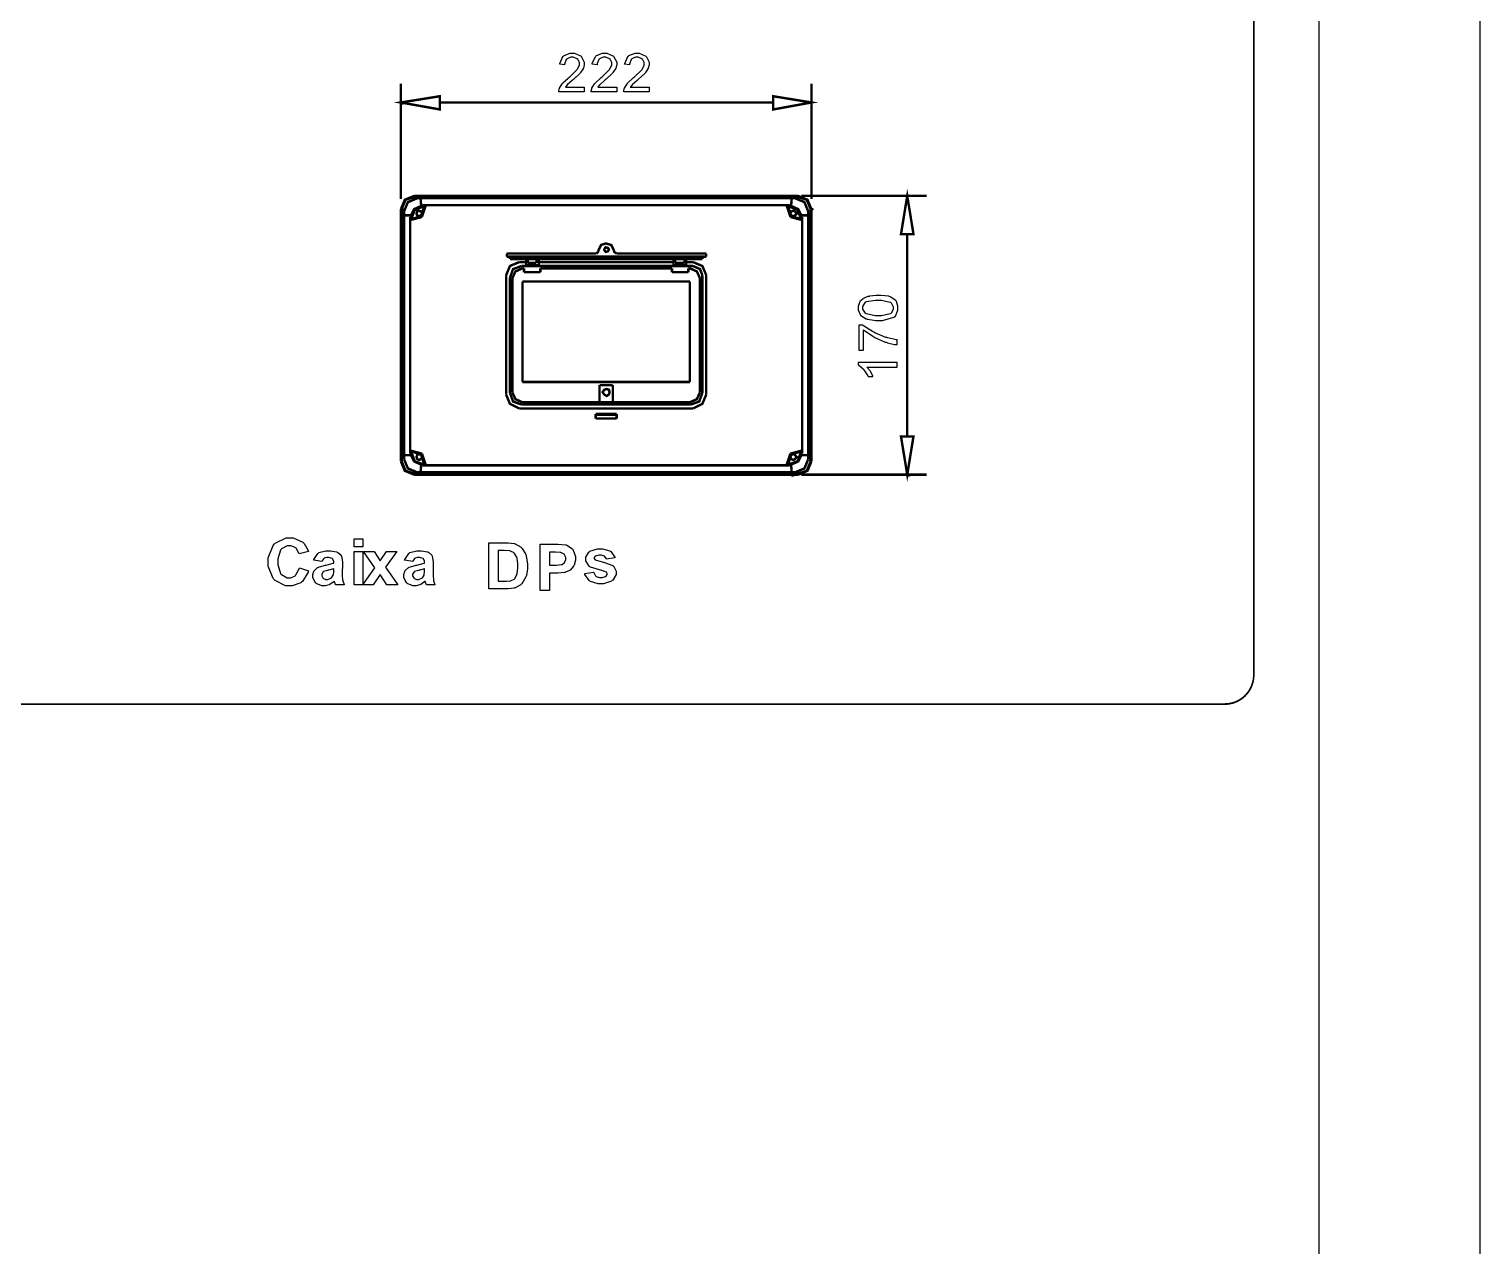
# Model space of a CAD drawing. Header units: millimetres. Extents: x 3453 to 3750, y 2320 to 2530.
# Drawn here: x 3687 to 3750, y 2425.1 to 2477.9 of the extents above; entities that cross this region are included whole.
import ezdxf

# ---------------------------------------------------------------- set-up
doc = ezdxf.new("R2010")
doc.units = ezdxf.units.MM

msp = doc.modelspace()

# ---------------------------------------------------------------- linework, layer by layer
at = {"ltscale": 3}
for p, q in [((3750.002, 2530.072), (3750.002, 2320.072)), ((3743.002, 2523.072), (3743.002, 2327.072))]:
    msp.add_line(p, q, dxfattribs=at)
at = {"color": 0}
msp.add_lwpolyline([(3625.187, 2448.597, 0.078, 0.078, 0), (3738.925, 2448.597, 0.078, 0.0716, 0.414214), (3740.185, 2449.857, 0.0716, 0.0716, 0), (3740.185, 2506.435, 0.0716, 0.078, 0.414214), (3738.925, 2507.695, 0.078, 0.078, 0), (3626.21, 2507.695, 0.078, 0.0716, 0.414214), (3624.95, 2506.435, 0.0716, 0.0716, 0), (3624.95, 2448.973, 0.0716, 0.0716, 0)], format="xyseb", dxfattribs=at)
for points in [[(3710.314, 2475.373), (3711.133, 2475.373), (3711.133, 2475.175), (3710.029, 2475.175), (3710.029, 2475.175), (3710.029, 2475.184), (3710.029, 2475.184), (3710.029, 2475.218), (3710.048, 2475.308), (3710.053, 2475.317), (3710.06, 2475.337), (3710.173, 2475.522), (3710.188, 2475.539), (3710.204, 2475.559), (3710.428, 2475.769), (3710.457, 2475.793), (3710.502, 2475.83), (3710.809, 2476.126), (3710.825, 2476.146), (3710.84, 2476.168), (3710.92, 2476.336), (3710.92, 2476.392), (3710.92, 2476.444), (3710.848, 2476.585), (3710.833, 2476.598), (3710.818, 2476.613), (3710.658, 2476.682), (3710.606, 2476.682), (3710.546, 2476.682), (3710.384, 2476.609), (3710.369, 2476.593), (3710.353, 2476.578), (3710.279, 2476.374), (3710.279, 2476.348), (3710.068, 2476.368), (3710.072, 2476.408), (3710.207, 2476.708), (3710.231, 2476.728), (3710.254, 2476.749), (3710.521, 2476.851), (3710.611, 2476.851), (3710.705, 2476.851), (3710.967, 2476.741), (3710.991, 2476.718), (3711.014, 2476.696), (3711.13, 2476.465), (3711.13, 2476.388), (3711.13, 2476.34), (3711.096, 2476.208), (3711.09, 2476.191), (3711.082, 2476.176), (3710.969, 2476.007), (3710.953, 2475.987), (3710.937, 2475.97), (3710.674, 2475.726), (3710.638, 2475.694), (3710.607, 2475.669), (3710.41, 2475.494), (3710.401, 2475.484), (3710.392, 2475.475), (3710.319, 2475.382), (3710.314, 2475.373)], [(3711.723, 2475.373), (3712.541, 2475.373), (3712.541, 2475.175), (3711.438, 2475.175), (3711.438, 2475.175), (3711.438, 2475.184), (3711.438, 2475.184), (3711.438, 2475.218), (3711.457, 2475.308), (3711.462, 2475.317), (3711.468, 2475.337), (3711.581, 2475.522), (3711.597, 2475.539), (3711.613, 2475.559), (3711.835, 2475.769), (3711.864, 2475.793), (3711.91, 2475.83), (3712.216, 2476.126), (3712.233, 2476.146), (3712.248, 2476.168), (3712.329, 2476.336), (3712.329, 2476.392), (3712.329, 2476.444), (3712.255, 2476.585), (3712.241, 2476.598), (3712.227, 2476.613), (3712.067, 2476.682), (3712.014, 2476.682), (3711.954, 2476.682), (3711.792, 2476.609), (3711.777, 2476.593), (3711.762, 2476.578), (3711.688, 2476.406), (3711.688, 2476.348), (3711.476, 2476.368), (3711.479, 2476.408), (3711.615, 2476.708), (3711.639, 2476.728), (3711.662, 2476.749), (3711.93, 2476.851), (3712.018, 2476.851), (3712.113, 2476.851), (3712.375, 2476.741), (3712.399, 2476.718), (3712.422, 2476.696), (3712.539, 2476.465), (3712.539, 2476.388), (3712.539, 2476.34), (3712.505, 2476.208), (3712.498, 2476.191), (3712.49, 2476.176), (3712.378, 2476.007), (3712.362, 2475.987), (3712.346, 2475.97), (3712.082, 2475.726), (3712.046, 2475.694), (3712.015, 2475.669), (3711.817, 2475.494), (3711.809, 2475.484), (3711.8, 2475.475), (3711.728, 2475.382), (3711.723, 2475.373)], [(3713.13, 2475.373), (3713.95, 2475.373), (3713.95, 2475.175), (3712.846, 2475.175), (3712.846, 2475.175), (3712.846, 2475.187), (3712.846, 2475.191), (3712.846, 2475.223), (3712.865, 2475.308), (3712.869, 2475.317), (3712.876, 2475.337), (3712.989, 2475.522), (3713.004, 2475.539), (3713.02, 2475.559), (3713.243, 2475.769), (3713.273, 2475.793), (3713.318, 2475.83), (3713.624, 2476.126), (3713.64, 2476.146), (3713.656, 2476.168), (3713.736, 2476.336), (3713.736, 2476.392), (3713.736, 2476.444), (3713.663, 2476.585), (3713.65, 2476.598), (3713.634, 2476.613), (3713.474, 2476.682), (3713.421, 2476.682), (3713.362, 2476.682), (3713.199, 2476.609), (3713.185, 2476.593), (3713.17, 2476.578), (3713.095, 2476.374), (3713.095, 2476.348), (3712.885, 2476.368), (3712.888, 2476.408), (3713.023, 2476.708), (3713.048, 2476.728), (3713.071, 2476.749), (3713.337, 2476.851), (3713.427, 2476.851), (3713.521, 2476.851), (3713.782, 2476.741), (3713.806, 2476.718), (3713.829, 2476.696), (3713.947, 2476.465), (3713.947, 2476.388), (3713.947, 2476.34), (3713.912, 2476.208), (3713.906, 2476.191), (3713.898, 2476.176), (3713.785, 2476.007), (3713.77, 2475.987), (3713.754, 2475.97), (3713.49, 2475.726), (3713.453, 2475.694), (3713.423, 2475.669), (3713.226, 2475.494), (3713.217, 2475.484), (3713.208, 2475.475), (3713.135, 2475.382), (3713.13, 2475.373)], [(3704.866, 2474.983), (3704.866, 2474.409), (3703.176, 2474.712), (3704.866, 2474.983)], [(3703.209, 2474.712), (3703.277, 2474.712), (3703.277, 2474.645), (3703.209, 2474.645), (3703.209, 2474.712)], [(3719.333, 2474.983), (3719.333, 2474.409), (3720.989, 2474.712), (3719.333, 2474.983)], [(3720.144, 2470.689), (3720.212, 2470.689), (3720.212, 2470.622), (3720.144, 2470.622), (3720.144, 2470.689)], [(3703.209, 2470.115), (3703.277, 2470.115), (3703.277, 2470.048), (3703.209, 2470.048), (3703.209, 2470.115)], [(3720.989, 2470.115), (3721.056, 2470.115), (3721.056, 2470.048), (3720.989, 2470.048), (3720.989, 2470.115)], [(3724.877, 2468.999), (3725.418, 2468.999), (3725.148, 2470.656), (3724.877, 2468.999)], [(3724.606, 2465.416), (3724.632, 2465.442), (3724.741, 2465.703), (3724.741, 2465.789), (3724.741, 2465.865), (3724.681, 2466.077), (3724.673, 2466.093), (3724.656, 2466.119), (3724.403, 2466.279), (3724.37, 2466.296), (3724.345, 2466.305), (3724.008, 2466.33), (3723.897, 2466.33), (3723.794, 2466.33), (3723.516, 2466.305), (3723.491, 2466.296), (3723.431, 2466.296), (3723.271, 2466.212), (3723.254, 2466.195), (3723.236, 2466.187), (3723.093, 2466.077), (3723.086, 2466.059), (3723.077, 2466.034), (3723.017, 2465.85), (3723.017, 2465.789), (3723.017, 2465.713), (3723.101, 2465.51), (3723.119, 2465.485), (3723.135, 2465.468), (3723.364, 2465.324), (3723.39, 2465.315), (3723.422, 2465.308), (3723.778, 2465.248), (3723.897, 2465.248), (3724.074, 2465.248), (3724.563, 2465.391), (3724.606, 2465.416), (3724.606, 2465.416)], [(3723.355, 2465.552), (3723.338, 2465.569), (3723.22, 2465.735), (3723.22, 2465.789), (3723.22, 2465.857), (3723.338, 2466.043), (3723.355, 2466.059), (3723.381, 2466.068), (3723.767, 2466.126), (3723.897, 2466.126), (3724.031, 2466.126), (3724.412, 2466.043), (3724.437, 2466.025), (3724.453, 2466.017), (3724.539, 2465.846), (3724.539, 2465.789), (3724.539, 2465.73), (3724.453, 2465.569), (3724.437, 2465.552), (3724.412, 2465.535), (3724.026, 2465.451), (3723.897, 2465.451), (3723.762, 2465.451), (3723.381, 2465.535), (3723.355, 2465.552), (3723.355, 2465.552)], [(3723.254, 2464.842), (3723.287, 2464.817), (3723.651, 2464.564), (3723.695, 2464.537), (3723.736, 2464.512), (3724.191, 2464.31), (3724.234, 2464.301), (3724.285, 2464.284), (3724.602, 2464.2), (3724.708, 2464.2), (3724.708, 2464.403), (3724.665, 2464.412), (3724.301, 2464.497), (3724.269, 2464.504), (3724.217, 2464.513), (3723.736, 2464.716), (3723.695, 2464.741), (3723.643, 2464.766), (3723.253, 2465.019), (3723.22, 2465.045), (3723.052, 2465.045), (3723.052, 2463.963), (3723.254, 2463.963), (3723.254, 2464.842)], [(3723.017, 2463.423), (3723.017, 2463.322), (3723.043, 2463.305), (3723.236, 2463.143), (3723.254, 2463.118), (3723.271, 2463.102), (3723.44, 2462.848), (3723.457, 2462.814), (3723.66, 2462.814), (3723.651, 2462.832), (3723.567, 2463.026), (3723.559, 2463.051), (3723.541, 2463.068), (3723.405, 2463.211), (3723.39, 2463.219), (3724.708, 2463.219), (3724.708, 2463.423), (3723.017, 2463.423)], [(3724.877, 2460.211), (3725.418, 2460.211), (3725.148, 2458.555), (3724.877, 2460.211)], [(3720.144, 2458.555), (3720.212, 2458.555), (3720.212, 2458.488), (3720.144, 2458.488), (3720.144, 2458.555)], [(3725.181, 2458.555), (3725.249, 2458.555), (3725.249, 2458.488), (3725.181, 2458.488), (3725.181, 2458.555)], [(3698.771, 2454.506), (3699.164, 2454.381), (3699.149, 2454.327), (3698.899, 2453.92), (3698.864, 2453.893), (3698.829, 2453.866), (3698.454, 2453.733), (3698.331, 2453.733), (3698.165, 2453.733), (3697.716, 2453.961), (3697.673, 2454.006), (3697.63, 2454.052), (3697.416, 2454.579), (3697.416, 2454.754), (3697.416, 2454.949), (3697.63, 2455.486), (3697.674, 2455.532), (3697.717, 2455.579), (3698.196, 2455.81), (3698.355, 2455.81), (3698.505, 2455.81), (3698.916, 2455.628), (3698.954, 2455.592), (3698.976, 2455.571), (3699.147, 2455.263), (3699.159, 2455.222), (3698.758, 2455.126), (3698.751, 2455.153), (3698.628, 2455.358), (3698.609, 2455.373), (3698.59, 2455.388), (3698.398, 2455.463), (3698.335, 2455.463), (3698.244, 2455.463), (3697.995, 2455.331), (3697.973, 2455.303), (3697.948, 2455.277), (3697.833, 2454.907), (3697.833, 2454.784), (3697.833, 2454.649), (3697.947, 2454.269), (3697.971, 2454.242), (3697.993, 2454.215), (3698.244, 2454.08), (3698.327, 2454.08), (3698.396, 2454.08), (3698.585, 2454.166), (3698.604, 2454.182), (3698.623, 2454.2), (3698.763, 2454.469), (3698.771, 2454.506)], [(3701.53, 2455.42), (3701.146, 2455.42), (3701.146, 2455.775), (3701.53, 2455.775), (3701.53, 2455.42)], [(3706.989, 2453.595), (3706.989, 2455.603), (3707.731, 2455.603), (3707.825, 2455.603), (3708.09, 2455.571), (3708.112, 2455.564), (3708.141, 2455.556), (3708.393, 2455.402), (3708.415, 2455.379), (3708.436, 2455.357), (3708.596, 2455.087), (3708.607, 2455.055), (3708.617, 2455.023), (3708.672, 2454.691), (3708.672, 2454.579), (3708.672, 2454.473), (3708.62, 2454.183), (3708.611, 2454.152), (3708.597, 2454.116), (3708.419, 2453.82), (3708.396, 2453.797), (3708.378, 2453.78), (3708.141, 2453.647), (3708.111, 2453.637), (3708.088, 2453.631), (3707.836, 2453.595), (3707.752, 2453.595), (3706.989, 2453.595)], [(3699.744, 2454.779), (3699.394, 2454.841), (3699.404, 2454.876), (3699.572, 2455.137), (3699.597, 2455.154), (3699.62, 2455.171), (3699.924, 2455.255), (3700.024, 2455.255), (3700.12, 2455.255), (3700.387, 2455.205), (3700.407, 2455.194), (3700.428, 2455.184), (3700.577, 2455.056), (3700.586, 2455.039), (3700.594, 2455.024), (3700.637, 2454.777), (3700.637, 2454.695), (3700.633, 2454.246), (3700.633, 2454.175), (3700.647, 2453.979), (3700.651, 2453.963), (3700.654, 2453.948), (3700.712, 2453.785), (3700.72, 2453.767), (3700.34, 2453.767), (3700.336, 2453.774), (3700.305, 2453.868), (3700.302, 2453.881), (3700.3, 2453.887), (3700.289, 2453.926), (3700.289, 2453.927), (3700.273, 2453.911), (3700.096, 2453.791), (3700.078, 2453.783), (3700.059, 2453.775), (3699.892, 2453.734), (3699.837, 2453.734), (3699.749, 2453.734), (3699.505, 2453.837), (3699.484, 2453.856), (3699.462, 2453.877), (3699.354, 2454.093), (3699.354, 2454.164), (3699.354, 2454.219), (3699.403, 2454.369), (3699.413, 2454.384), (3699.423, 2454.401), (3699.56, 2454.524), (3699.578, 2454.532), (3699.595, 2454.541), (3699.851, 2454.617), (3699.885, 2454.622), (3699.929, 2454.631), (3700.241, 2454.71), (3700.259, 2454.717), (3700.259, 2454.755), (3700.259, 2454.795), (3700.213, 2454.906), (3700.204, 2454.914), (3700.194, 2454.922), (3700.046, 2454.961), (3699.997, 2454.961), (3699.956, 2454.961), (3699.845, 2454.927), (3699.837, 2454.921), (3699.826, 2454.914), (3699.75, 2454.796), (3699.744, 2454.779)], [(3701.53, 2453.767), (3701.146, 2453.767), (3701.146, 2455.222), (3701.53, 2455.222), (3701.53, 2453.767)], [(3701.976, 2453.767), (3701.525, 2453.767), (3702.049, 2454.517), (3701.547, 2455.222), (3702.016, 2455.222), (3702.274, 2454.822), (3702.546, 2455.222), (3702.998, 2455.222), (3702.504, 2454.533), (3703.043, 2453.767), (3702.57, 2453.767), (3702.274, 2454.218), (3701.976, 2453.767)], [(3703.687, 2454.779), (3703.338, 2454.841), (3703.347, 2454.876), (3703.516, 2455.137), (3703.541, 2455.154), (3703.563, 2455.171), (3703.866, 2455.255), (3703.967, 2455.255), (3704.063, 2455.255), (3704.33, 2455.205), (3704.351, 2455.194), (3704.372, 2455.184), (3704.52, 2455.056), (3704.528, 2455.039), (3704.536, 2455.024), (3704.58, 2454.777), (3704.58, 2454.695), (3704.576, 2454.246), (3704.576, 2454.175), (3704.591, 2453.979), (3704.595, 2453.963), (3704.596, 2453.948), (3704.655, 2453.785), (3704.663, 2453.767), (3704.283, 2453.767), (3704.28, 2453.774), (3704.249, 2453.868), (3704.246, 2453.881), (3704.243, 2453.887), (3704.232, 2453.926), (3704.232, 2453.927), (3704.215, 2453.911), (3704.04, 2453.791), (3704.021, 2453.783), (3704.002, 2453.775), (3703.836, 2453.734), (3703.781, 2453.734), (3703.692, 2453.734), (3703.448, 2453.837), (3703.427, 2453.856), (3703.405, 2453.877), (3703.298, 2454.093), (3703.298, 2454.164), (3703.298, 2454.219), (3703.347, 2454.369), (3703.356, 2454.384), (3703.367, 2454.401), (3703.504, 2454.524), (3703.522, 2454.532), (3703.539, 2454.541), (3703.793, 2454.617), (3703.827, 2454.622), (3703.873, 2454.631), (3704.184, 2454.71), (3704.202, 2454.717), (3704.202, 2454.755), (3704.202, 2454.795), (3704.156, 2454.906), (3704.147, 2454.914), (3704.136, 2454.922), (3703.988, 2454.961), (3703.94, 2454.961), (3703.899, 2454.961), (3703.789, 2454.927), (3703.78, 2454.921), (3703.77, 2454.914), (3703.692, 2454.796), (3703.687, 2454.779)], [(3707.577, 2455.264), (3707.394, 2455.264), (3707.394, 2453.933), (3707.697, 2453.933), (3707.758, 2453.933), (3707.929, 2453.949), (3707.942, 2453.952), (3707.959, 2453.956), (3708.096, 2454.026), (3708.107, 2454.036), (3708.116, 2454.046), (3708.204, 2454.207), (3708.212, 2454.229), (3708.219, 2454.253), (3708.253, 2454.511), (3708.253, 2454.597), (3708.253, 2454.687), (3708.219, 2454.935), (3708.212, 2454.955), (3708.204, 2454.975), (3708.108, 2455.138), (3708.096, 2455.149), (3708.084, 2455.161), (3707.929, 2455.241), (3707.909, 2455.244), (3707.895, 2455.247), (3707.656, 2455.264), (3707.577, 2455.264)], [(3709.618, 2453.525), (3709.213, 2453.525), (3709.213, 2455.533), (3709.864, 2455.533), (3709.983, 2455.533), (3710.327, 2455.509), (3710.347, 2455.504), (3710.376, 2455.497), (3710.615, 2455.332), (3710.634, 2455.307), (3710.653, 2455.282), (3710.752, 2455.009), (3710.752, 2454.916), (3710.752, 2454.839), (3710.695, 2454.627), (3710.685, 2454.605), (3710.672, 2454.584), (3710.53, 2454.419), (3710.514, 2454.407), (3710.496, 2454.396), (3710.321, 2454.317), (3710.304, 2454.312), (3710.28, 2454.308), (3709.982, 2454.283), (3709.883, 2454.283), (3709.618, 2454.283), (3709.618, 2453.525)], [(3709.813, 2455.195), (3709.618, 2455.195), (3709.618, 2454.624), (3709.841, 2454.624), (3709.92, 2454.624), (3710.146, 2454.651), (3710.161, 2454.655), (3710.174, 2454.661), (3710.281, 2454.743), (3710.289, 2454.754), (3710.295, 2454.766), (3710.333, 2454.875), (3710.333, 2454.911), (3710.333, 2454.956), (3710.28, 2455.08), (3710.269, 2455.091), (3710.259, 2455.103), (3710.122, 2455.178), (3710.106, 2455.18), (3710.094, 2455.182), (3709.883, 2455.195), (3709.813, 2455.195)], [(3711.152, 2454.262), (3711.538, 2454.321), (3711.541, 2454.302), (3711.625, 2454.16), (3711.639, 2454.15), (3711.651, 2454.142), (3711.799, 2454.092), (3711.849, 2454.092), (3711.905, 2454.092), (3712.061, 2454.138), (3712.074, 2454.147), (3712.082, 2454.154), (3712.125, 2454.226), (3712.125, 2454.25), (3712.125, 2454.268), (3712.102, 2454.318), (3712.097, 2454.322), (3712.091, 2454.328), (3711.985, 2454.369), (3711.968, 2454.373), (3711.89, 2454.39), (3711.398, 2454.546), (3711.378, 2454.561), (3711.349, 2454.58), (3711.206, 2454.812), (3711.206, 2454.888), (3711.206, 2454.968), (3711.329, 2455.185), (3711.354, 2455.206), (3711.378, 2455.228), (3711.707, 2455.334), (3711.818, 2455.334), (3711.928, 2455.334), (3712.237, 2455.254), (3712.261, 2455.237), (3712.285, 2455.222), (3712.452, 2454.981), (3712.461, 2454.949), (3712.099, 2454.882), (3712.094, 2454.896), (3712.02, 2455.005), (3712.01, 2455.013), (3712, 2455.021), (3711.867, 2455.058), (3711.825, 2455.058), (3711.77, 2455.058), (3711.618, 2455.023), (3711.607, 2455.015), (3711.599, 2455.011), (3711.564, 2454.956), (3711.564, 2454.937), (3711.564, 2454.92), (3711.595, 2454.873), (3711.601, 2454.868), (3711.61, 2454.861), (3711.909, 2454.771), (3711.96, 2454.759), (3712.012, 2454.748), (3712.37, 2454.606), (3712.391, 2454.588), (3712.411, 2454.572), (3712.511, 2454.369), (3712.511, 2454.301), (3712.511, 2454.215), (3712.372, 2453.982), (3712.344, 2453.958), (3712.315, 2453.935), (3711.965, 2453.814), (3711.849, 2453.814), (3711.732, 2453.814), (3711.407, 2453.915), (3711.378, 2453.935), (3711.349, 2453.956), (3711.161, 2454.227), (3711.152, 2454.262)], [(3700.259, 2454.389), (3700.259, 2454.466), (3700.246, 2454.463), (3700.051, 2454.413), (3700.024, 2454.408), (3699.997, 2454.402), (3699.822, 2454.346), (3699.814, 2454.341), (3699.801, 2454.332), (3699.74, 2454.236), (3699.74, 2454.204), (3699.74, 2454.17), (3699.789, 2454.074), (3699.801, 2454.064), (3699.81, 2454.055), (3699.917, 2454.006), (3699.953, 2454.006), (3700.003, 2454.006), (3700.136, 2454.063), (3700.153, 2454.074), (3700.163, 2454.083), (3700.239, 2454.19), (3700.244, 2454.202), (3700.246, 2454.211), (3700.259, 2454.345), (3700.259, 2454.389)], [(3704.202, 2454.389), (3704.202, 2454.466), (3704.188, 2454.463), (3703.993, 2454.413), (3703.967, 2454.408), (3703.94, 2454.402), (3703.766, 2454.346), (3703.758, 2454.341), (3703.745, 2454.332), (3703.682, 2454.236), (3703.682, 2454.204), (3703.682, 2454.17), (3703.732, 2454.074), (3703.743, 2454.064), (3703.753, 2454.055), (3703.861, 2454.006), (3703.897, 2454.006), (3703.946, 2454.006), (3704.078, 2454.063), (3704.095, 2454.074), (3704.106, 2454.083), (3704.183, 2454.19), (3704.188, 2454.202), (3704.19, 2454.211), (3704.202, 2454.345), (3704.202, 2454.389)]]:
    msp.add_lwpolyline(points, close=True, dxfattribs=at)
at = {"color": 0, "const_width": 0.106}
for points in [[(3703.176, 2470.521), (3703.176, 2475.523)], [(3720.989, 2470.521), (3720.989, 2475.523)], [(3719.333, 2474.712), (3704.866, 2474.712)], [(3703.751, 2470.656), (3703.344, 2470.487), (3703.176, 2470.082)], [(3703.751, 2470.656), (3720.415, 2470.656)], [(3704.021, 2470.656), (3704.054, 2470.251)], [(3720.144, 2470.656), (3720.11, 2470.251)], [(3720.989, 2470.082), (3720.82, 2470.487), (3720.415, 2470.656)], [(3720.551, 2470.656), (3725.993, 2470.656)], [(3703.176, 2470.082), (3703.176, 2464.606)], [(3703.783, 2470.622), (3703.379, 2470.487), (3703.209, 2470.082)], [(3703.209, 2470.082), (3703.209, 2464.606)], [(3703.886, 2470.555), (3703.48, 2470.386), (3703.31, 2469.98)], [(3704.122, 2470.251), (3703.751, 2470.082), (3703.581, 2469.743)], [(3704.19, 2470.216), (3703.783, 2470.048), (3703.615, 2469.642)], [(3703.783, 2470.622), (3720.381, 2470.622)], [(3703.886, 2470.555), (3720.28, 2470.555)], [(3704.19, 2470.216), (3704.054, 2469.777)], [(3704.258, 2470.251), (3704.089, 2469.743)], [(3704.122, 2470.251), (3720.043, 2470.251)], [(3719.908, 2470.251), (3720.077, 2469.743)], [(3720.551, 2469.642), (3720.381, 2470.048), (3719.975, 2470.216)], [(3719.975, 2470.216), (3720.11, 2469.777)], [(3720.584, 2469.743), (3720.415, 2470.082), (3720.043, 2470.251)], [(3720.854, 2469.98), (3720.685, 2470.386), (3720.28, 2470.555)], [(3720.854, 2469.98), (3720.685, 2470.386), (3720.28, 2470.555)], [(3720.956, 2470.082), (3720.787, 2470.487), (3720.381, 2470.622)], [(3720.956, 2470.082), (3720.956, 2464.606)], [(3720.989, 2470.082), (3720.989, 2464.606)], [(3703.581, 2469.811), (3703.176, 2469.811)], [(3703.31, 2469.98), (3703.31, 2464.606)], [(3703.581, 2469.743), (3703.581, 2464.606)], [(3704.089, 2469.743), (3703.581, 2469.608)], [(3704.054, 2469.777), (3703.615, 2469.642)], [(3720.077, 2469.743), (3720.584, 2469.608)], [(3720.11, 2469.777), (3720.551, 2469.642)], [(3720.551, 2469.811), (3720.989, 2469.811)], [(3720.584, 2469.743), (3720.584, 2464.606)], [(3720.854, 2469.98), (3720.854, 2464.606)], [(3725.148, 2468.999), (3725.148, 2460.211)], [(3707.772, 2468.02), (3707.772, 2468.154)], [(3707.772, 2468.154), (3711.66, 2468.154)], [(3711.66, 2468.154), (3711.728, 2468.222), (3711.761, 2468.324)], [(3712.404, 2468.324), (3712.303, 2468.526), (3712.065, 2468.594), (3711.863, 2468.526), (3711.761, 2468.324)], [(3712.404, 2468.324), (3712.437, 2468.222), (3712.539, 2468.154)], [(3712.539, 2468.154), (3716.427, 2468.154)], [(3716.427, 2468.02), (3716.427, 2468.154)], [(3708.313, 2467.784), (3707.908, 2467.614), (3707.739, 2467.208)], [(3707.772, 2468.02), (3716.427, 2468.02)], [(3707.908, 2467.918), (3707.908, 2468.02)], [(3707.908, 2467.918), (3716.257, 2467.918)], [(3708.415, 2467.614), (3708.043, 2467.479), (3707.908, 2467.107)], [(3708.449, 2467.513), (3708.144, 2467.377), (3708.009, 2467.073)], [(3708.313, 2467.784), (3708.618, 2467.784)], [(3708.415, 2467.614), (3715.007, 2467.614)], [(3708.449, 2467.513), (3708.516, 2467.513)], [(3708.516, 2467.513), (3708.516, 2467.343)], [(3708.618, 2467.918), (3708.618, 2467.648)], [(3708.618, 2467.648), (3709.159, 2467.648)], [(3708.685, 2467.918), (3708.685, 2467.749)], [(3708.685, 2467.749), (3709.057, 2467.749)], [(3709.057, 2467.749), (3709.057, 2467.918)], [(3709.159, 2467.648), (3709.159, 2467.918)], [(3709.159, 2467.784), (3715.007, 2467.784)], [(3709.226, 2467.513), (3709.226, 2467.343)], [(3709.226, 2467.513), (3714.939, 2467.513)], [(3714.939, 2467.513), (3714.939, 2467.343)], [(3715.007, 2467.918), (3715.007, 2467.648)], [(3715.007, 2467.648), (3715.548, 2467.648)], [(3715.007, 2467.614), (3715.852, 2467.614)], [(3715.074, 2467.918), (3715.074, 2467.749)], [(3715.074, 2467.749), (3715.481, 2467.749)], [(3715.481, 2467.749), (3715.481, 2467.918)], [(3715.548, 2467.648), (3715.548, 2467.918)], [(3715.548, 2467.784), (3715.852, 2467.784)], [(3715.648, 2467.513), (3715.648, 2467.343)], [(3715.648, 2467.513), (3715.717, 2467.513)], [(3716.156, 2467.073), (3716.02, 2467.377), (3715.717, 2467.513)], [(3716.427, 2467.208), (3716.257, 2467.614), (3715.852, 2467.784)], [(3716.257, 2467.208), (3716.156, 2467.479), (3715.852, 2467.614)], [(3716.257, 2467.918), (3716.257, 2468.02)], [(3707.739, 2467.208), (3707.739, 2462.036)], [(3707.908, 2467.107), (3707.908, 2462.105)], [(3708.009, 2467.073), (3708.009, 2462.138)], [(3708.449, 2466.938), (3708.449, 2462.578)], [(3708.449, 2466.938), (3715.717, 2466.938)], [(3708.516, 2467.343), (3709.226, 2467.343)], [(3714.939, 2467.343), (3715.648, 2467.343)], [(3715.717, 2466.938), (3715.717, 2462.578)], [(3716.156, 2467.073), (3716.156, 2462.138)], [(3716.257, 2467.208), (3716.257, 2462.105)], [(3716.427, 2467.208), (3716.427, 2462.036)], [(3703.176, 2459.129), (3703.176, 2464.606)], [(3703.209, 2459.129), (3703.209, 2464.606)], [(3703.31, 2459.23), (3703.31, 2464.606)], [(3703.581, 2459.467), (3703.581, 2464.606)], [(3720.584, 2459.467), (3720.584, 2464.606)], [(3720.854, 2459.23), (3720.854, 2464.606)], [(3720.956, 2459.129), (3720.956, 2464.606)], [(3720.989, 2459.129), (3720.989, 2464.606)], [(3708.449, 2462.578), (3715.717, 2462.578)], [(3707.739, 2462.036), (3707.908, 2461.631), (3708.313, 2461.428)], [(3707.908, 2462.105), (3708.043, 2461.733), (3708.415, 2461.597)], [(3708.009, 2462.138), (3708.144, 2461.834), (3708.449, 2461.698)], [(3711.796, 2462.442), (3711.796, 2461.698)], [(3711.796, 2462.442), (3712.37, 2462.442)], [(3712.37, 2462.442), (3712.37, 2461.698)], [(3715.717, 2461.698), (3716.02, 2461.834), (3716.156, 2462.138)], [(3715.75, 2461.597), (3716.122, 2461.733), (3716.257, 2462.105)], [(3715.852, 2461.428), (3716.257, 2461.631), (3716.427, 2462.036)], [(3708.313, 2461.428), (3715.852, 2461.428)], [(3708.415, 2461.597), (3715.75, 2461.597)], [(3708.449, 2461.698), (3715.717, 2461.698)], [(3711.627, 2461.191), (3712.539, 2461.191)], [(3711.627, 2461.191), (3711.627, 2460.989)], [(3711.627, 2461.191), (3711.66, 2461.157)], [(3712.539, 2461.191), (3712.505, 2461.157)], [(3712.539, 2461.191), (3712.539, 2460.989)], [(3712.539, 2460.989), (3711.627, 2460.989)], [(3711.66, 2461.157), (3712.505, 2461.157)], [(3703.581, 2459.4), (3703.176, 2459.4)], [(3704.089, 2459.467), (3703.581, 2459.602)], [(3703.581, 2459.467), (3703.751, 2459.129), (3704.122, 2458.961)], [(3703.615, 2459.569), (3703.783, 2459.129), (3704.19, 2458.994)], [(3704.054, 2459.434), (3703.615, 2459.569)], [(3704.19, 2458.994), (3704.054, 2459.434)], [(3704.258, 2458.961), (3704.089, 2459.467)], [(3719.908, 2458.961), (3720.077, 2459.467)], [(3719.975, 2458.994), (3720.381, 2459.129), (3720.551, 2459.569)], [(3719.975, 2458.994), (3720.11, 2459.434)], [(3720.043, 2458.961), (3720.415, 2459.129), (3720.584, 2459.467)], [(3720.077, 2459.467), (3720.584, 2459.602)], [(3720.11, 2459.434), (3720.551, 2459.569)], [(3720.551, 2459.4), (3720.989, 2459.4)], [(3703.176, 2459.129), (3703.344, 2458.724), (3703.751, 2458.555)], [(3703.209, 2459.129), (3703.379, 2458.724), (3703.783, 2458.589)], [(3703.31, 2459.23), (3703.48, 2458.826), (3703.886, 2458.656)], [(3704.021, 2458.555), (3704.054, 2458.961)], [(3704.122, 2458.961), (3720.043, 2458.961)], [(3720.144, 2458.555), (3720.11, 2458.961)], [(3720.28, 2458.656), (3720.685, 2458.826), (3720.854, 2459.23)], [(3720.28, 2458.656), (3720.685, 2458.826), (3720.854, 2459.23)], [(3720.381, 2458.589), (3720.787, 2458.724), (3720.956, 2459.129)], [(3720.415, 2458.555), (3720.82, 2458.724), (3720.989, 2459.129)], [(3703.751, 2458.555), (3720.415, 2458.555)], [(3703.783, 2458.589), (3720.381, 2458.589)], [(3703.886, 2458.656), (3720.28, 2458.656)], [(3720.551, 2458.555), (3725.993, 2458.555)]]:
    msp.add_lwpolyline(points, dxfattribs=at)
for points in [[(3704.866, 2474.983), (3704.866, 2474.409), (3703.176, 2474.712), (3704.866, 2474.983)], [(3719.333, 2474.983), (3719.333, 2474.409), (3720.989, 2474.712), (3719.333, 2474.983)], [(3724.877, 2468.999), (3725.418, 2468.999), (3725.148, 2470.656), (3724.877, 2468.999)], [(3704.089, 2469.878), (3704.054, 2469.98), (3703.953, 2470.014), (3703.886, 2469.98), (3703.851, 2469.878), (3703.886, 2469.811), (3703.953, 2469.777), (3704.054, 2469.811), (3704.089, 2469.878)], [(3720.347, 2469.878), (3720.28, 2469.98), (3720.212, 2470.014), (3720.11, 2469.98), (3720.077, 2469.878), (3720.11, 2469.811), (3720.212, 2469.777), (3720.28, 2469.811), (3720.347, 2469.878)], [(3712.201, 2468.324), (3712.167, 2468.392), (3712.065, 2468.425), (3712.032, 2468.392), (3711.998, 2468.324), (3712.032, 2468.256), (3712.065, 2468.222), (3712.167, 2468.256), (3712.201, 2468.324)], [(3712.234, 2462.138), (3712.201, 2462.24), (3712.1, 2462.273), (3711.998, 2462.24), (3711.93, 2462.138), (3711.998, 2462.036), (3712.1, 2461.969), (3712.201, 2462.036), (3712.234, 2462.138)], [(3724.877, 2460.211), (3725.418, 2460.211), (3725.148, 2458.555), (3724.877, 2460.211)], [(3704.089, 2459.333), (3704.054, 2459.4), (3703.953, 2459.467), (3703.886, 2459.4), (3703.851, 2459.333), (3703.886, 2459.23), (3703.953, 2459.197), (3704.054, 2459.23), (3704.089, 2459.333)], [(3720.347, 2459.333), (3720.28, 2459.4), (3720.212, 2459.467), (3720.11, 2459.4), (3720.077, 2459.333), (3720.11, 2459.23), (3720.212, 2459.197), (3720.28, 2459.23), (3720.347, 2459.333)]]:
    msp.add_lwpolyline(points, close=True, dxfattribs=at)

doc.saveas('drawing.dxf')
